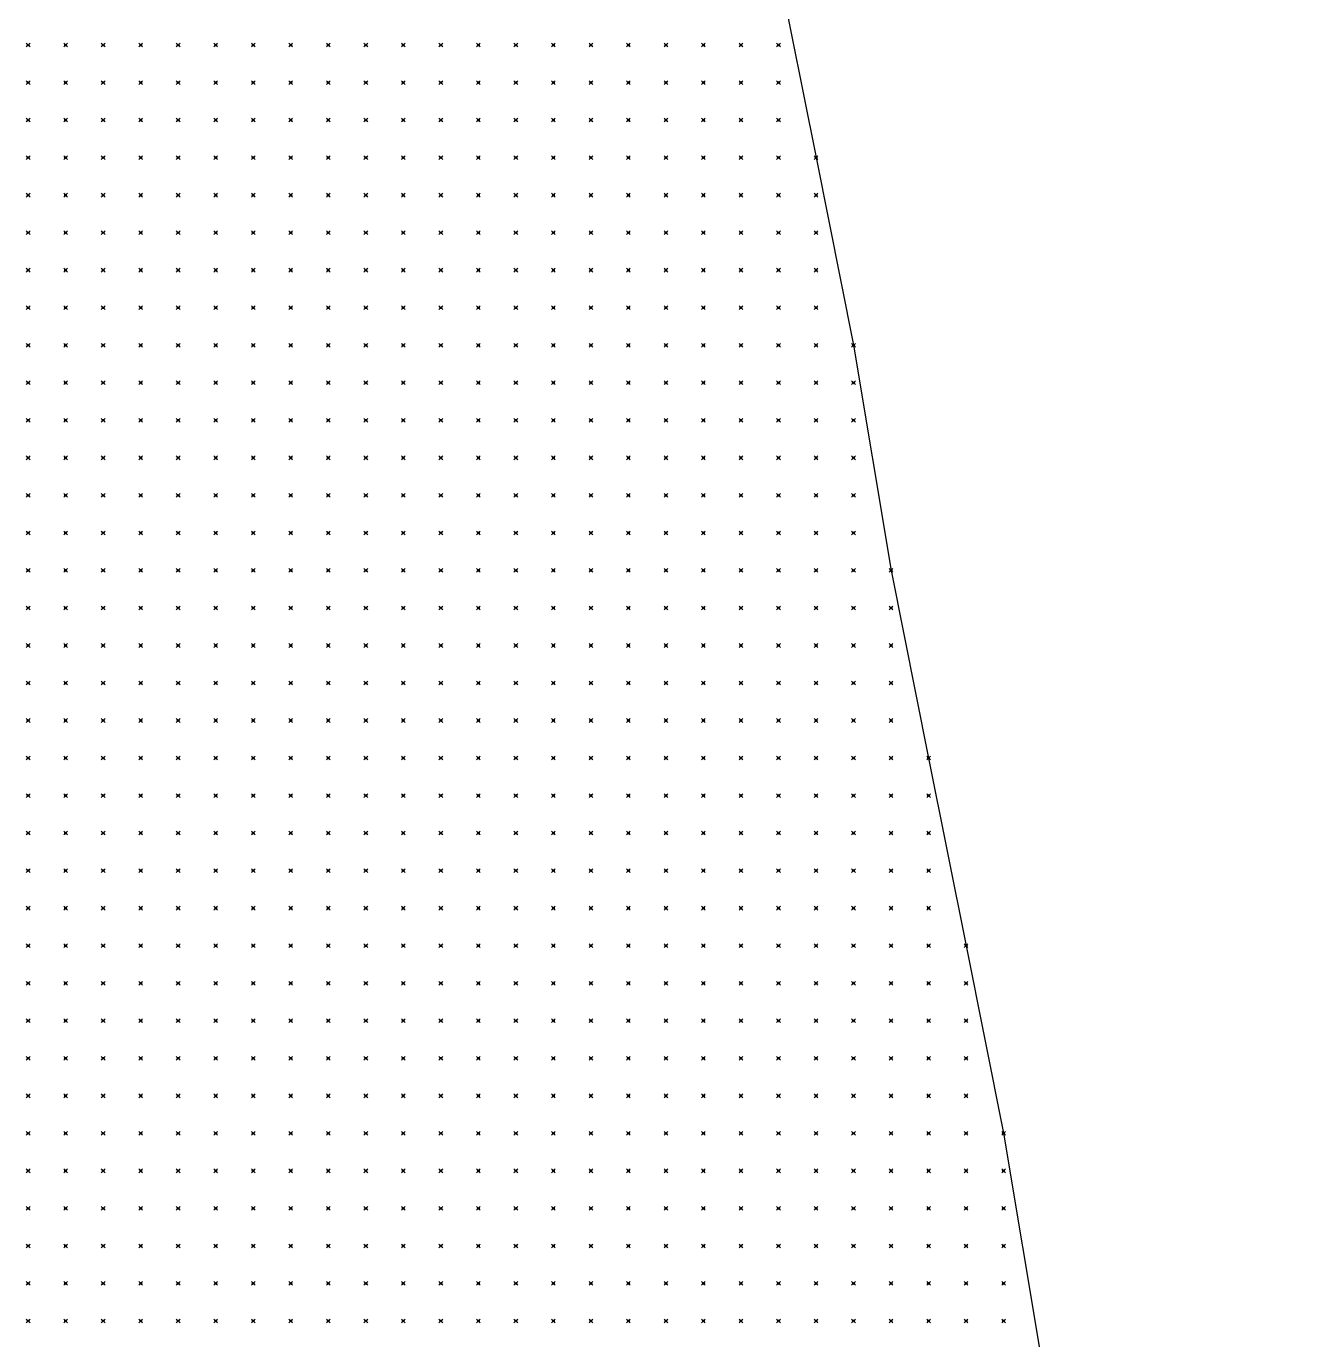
# Model space of a CAD drawing. Header units: metres. Extents: x 441556 to 446409, y 432338 to 461058.
# Drawn here: x 443109.2 to 443211.3, y 447510.4 to 447615.4 of the extents above; entities that cross this region are included whole.
import ezdxf

# ---------------------------------------------------------------- set-up
doc = ezdxf.new("R2010")
doc.units = ezdxf.units.M
doc.header["$MEASUREMENT"] = 0
doc.header["$PDMODE"] = 35
doc.header["$PDSIZE"] = 0.15
doc.layers.add('DTM-INT_YP', color=121, linetype='Continuous')
doc.layers.add('DTM-NOK-RevN_POINTS', color=91, linetype='Continuous')

msp = doc.modelspace()

# ---------------------------------------------------------------- linework, layer by layer
at = {"layer": 'DTM-INT_YP'}
msp.add_polyline3d([(443169.357, 447619.884, 349.217), (443172.356, 447604.888, 349.156), (443175.356, 447589.891, 349.171), (443178.355, 447571.895, 349.173), (443181.354, 447556.898, 349.144), (443184.354, 447541.901, 349.082), (443187.353, 447526.904, 349.081), (443190.352, 447508.908, 349.048), (443193.352, 447493.911, 349.073), (443196.351, 447475.915, 349.036), (443199.35, 447460.918, 349.088), (443202.35, 447445.921, 349.003), (443205.349, 447427.925, 348.95), (443208.349, 447412.928, 348.865), (443211.348, 447394.932, 348.778)], dxfattribs=at)
at = {"layer": 'DTM-NOK-RevN_POINTS'}
for p in [(443109.37, 447613.886, 361.431), (443112.369, 447613.886, 360.884), (443115.368, 447613.886, 360.428), (443118.368, 447613.886, 360.008), (443121.367, 447613.886, 359.789), (443124.366, 447613.886, 359.471), (443127.366, 447613.886, 358.875), (443130.365, 447613.886, 358.471), (443133.365, 447613.886, 358.019), (443136.364, 447613.886, 357.649), (443139.363, 447613.886, 357.356), (443142.363, 447613.886, 356.971), (443145.362, 447613.886, 356.47), (443148.361, 447613.886, 355.095), (443151.361, 447613.886, 353.102), (443154.36, 447613.886, 350.434), (443157.359, 447613.886, 349.171), (443160.359, 447613.886, 347.981), (443163.358, 447613.886, 348.835), (443166.357, 447613.886, 349.099), (443169.357, 447613.886, 349.171), (443109.37, 447610.886, 361.547), (443112.369, 447610.886, 361.009), (443115.368, 447610.886, 360.482), (443118.368, 447610.886, 360.113), (443121.367, 447610.886, 359.881), (443124.366, 447610.886, 359.612), (443127.366, 447610.886, 358.838), (443130.365, 447610.886, 358.299), (443133.365, 447610.886, 357.886), (443136.364, 447610.886, 357.595), (443139.363, 447610.886, 357.256), (443142.363, 447610.886, 356.872), (443145.362, 447610.886, 356.455), (443148.361, 447610.886, 355.566), (443151.361, 447610.886, 353.194), (443154.36, 447610.886, 350.773), (443157.359, 447610.886, 349.261), (443160.359, 447610.886, 348.101), (443163.358, 447610.886, 348.49), (443166.357, 447610.886, 349.135), (443169.357, 447610.886, 349.193), (443109.37, 447607.887, 361.452), (443112.369, 447607.887, 361.104), (443115.368, 447607.887, 360.739), (443118.368, 447607.887, 360.221), (443121.367, 447607.887, 360.01), (443124.366, 447607.887, 359.972), (443127.366, 447607.887, 359.081), (443130.365, 447607.887, 358.064), (443133.365, 447607.887, 357.742), (443136.364, 447607.887, 357.488), (443139.363, 447607.887, 357.162), (443142.363, 447607.887, 356.74), (443145.362, 447607.887, 356.377), (443148.361, 447607.887, 355.75), (443151.361, 447607.887, 353.972), (443154.36, 447607.887, 351.495), (443157.359, 447607.887, 349.262), (443160.359, 447607.887, 348.134), (443163.358, 447607.887, 348.13), (443166.357, 447607.887, 349.059), (443169.357, 447607.887, 349.203), (443109.37, 447604.888, 361.657), (443112.369, 447604.888, 361.433), (443115.368, 447604.888, 361.082), (443118.368, 447604.888, 360.395), (443121.367, 447604.888, 359.961), (443124.366, 447604.888, 360.027), (443127.366, 447604.888, 359.154), (443130.365, 447604.888, 358.077), (443133.365, 447604.888, 357.577), (443136.364, 447604.888, 357.309), (443139.363, 447604.888, 357.122), (443142.363, 447604.888, 356.824), (443145.362, 447604.888, 356.408), (443148.361, 447604.888, 355.867), (443151.361, 447604.888, 354.759), (443154.36, 447604.888, 351.983), (443157.359, 447604.888, 349.44), (443160.359, 447604.888, 348.533), (443163.358, 447604.888, 348.121), (443166.357, 447604.888, 349.068), (443169.357, 447604.888, 349.185), (443172.356, 447604.888, 349.156), (443109.37, 447601.888, 361.855), (443112.369, 447601.888, 361.637), (443115.368, 447601.888, 361.277), (443118.368, 447601.888, 360.255), (443121.367, 447601.888, 359.948), (443124.366, 447601.888, 360.118), (443127.366, 447601.888, 359.127), (443130.365, 447601.888, 358.031), (443133.365, 447601.888, 357.503), (443136.364, 447601.888, 357.274), (443139.363, 447601.888, 356.991), (443142.363, 447601.888, 356.9), (443145.362, 447601.888, 356.302), (443148.361, 447601.888, 355.819), (443151.361, 447601.888, 354.974), (443154.36, 447601.888, 352.367), (443157.359, 447601.888, 349.688), (443160.359, 447601.888, 348.703), (443163.358, 447601.888, 347.962), (443166.357, 447601.888, 348.951), (443169.357, 447601.888, 349.176), (443172.356, 447601.888, 349.197), (443109.37, 447598.889, 362.025), (443112.369, 447598.889, 361.889), (443115.368, 447598.889, 361.515), (443118.368, 447598.889, 360.568), (443121.367, 447598.889, 359.957), (443124.366, 447598.889, 359.739), (443127.366, 447598.889, 358.64), (443130.365, 447598.889, 357.852), (443133.365, 447598.889, 357.343), (443136.364, 447598.889, 357.188), (443139.363, 447598.889, 356.904), (443142.363, 447598.889, 356.753), (443145.362, 447598.889, 356.375), (443148.361, 447598.889, 355.74), (443151.361, 447598.889, 354.729), (443154.36, 447598.889, 352.194), (443157.359, 447598.889, 350.171), (443160.359, 447598.889, 349.19), (443163.358, 447598.889, 347.962), (443166.357, 447598.889, 348.6), (443169.357, 447598.889, 349.155), (443172.356, 447598.889, 349.196), (443109.37, 447595.889, 362.12), (443112.369, 447595.889, 362.07), (443115.368, 447595.889, 361.569), (443118.368, 447595.889, 360.669), (443121.367, 447595.889, 359.886), (443124.366, 447595.889, 359.187), (443127.366, 447595.889, 358.446), (443130.365, 447595.889, 357.77), (443133.365, 447595.889, 357.341), (443136.364, 447595.889, 357.143), (443139.363, 447595.889, 356.793), (443142.363, 447595.889, 356.627), (443145.362, 447595.889, 356.242), (443148.361, 447595.889, 355.271), (443151.361, 447595.889, 353.983), (443154.36, 447595.889, 352.427), (443157.359, 447595.889, 350.918), (443160.359, 447595.889, 349.634), (443163.358, 447595.889, 348.024), (443166.357, 447595.889, 348.441), (443169.357, 447595.889, 349.166), (443172.356, 447595.889, 349.233), (443109.37, 447592.89, 362.215), (443112.369, 447592.89, 362.224), (443115.368, 447592.89, 361.638), (443118.368, 447592.89, 360.826), (443121.367, 447592.89, 360.09), (443124.366, 447592.89, 359.158), (443127.366, 447592.89, 358.593), (443130.365, 447592.89, 357.973), (443133.365, 447592.89, 357.627), (443136.364, 447592.89, 357.203), (443139.363, 447592.89, 356.747), (443142.363, 447592.89, 356.511), (443145.362, 447592.89, 356.147), (443148.361, 447592.89, 355.557), (443151.361, 447592.89, 354.637), (443154.36, 447592.89, 353.48), (443157.359, 447592.89, 351.396), (443160.359, 447592.89, 349.393), (443163.358, 447592.89, 348.149), (443166.357, 447592.89, 348.213), (443169.357, 447592.89, 349.065), (443172.356, 447592.89, 349.203), (443109.37, 447589.891, 362.354), (443112.369, 447589.891, 362.417), (443115.368, 447589.891, 361.853), (443118.368, 447589.891, 361.056), (443121.367, 447589.891, 360.681), (443124.366, 447589.891, 359.819), (443127.366, 447589.891, 359.03), (443130.365, 447589.891, 358.268), (443133.365, 447589.891, 357.792), (443136.364, 447589.891, 357.276), (443139.363, 447589.891, 356.996), (443142.363, 447589.891, 356.646), (443145.362, 447589.891, 356.365), (443148.361, 447589.891, 355.743), (443151.361, 447589.891, 355.004), (443154.36, 447589.891, 353.964), (443157.359, 447589.891, 351.949), (443160.359, 447589.891, 349.596), (443163.358, 447589.891, 348.025), (443166.357, 447589.891, 347.959), (443169.357, 447589.891, 348.953), (443172.356, 447589.891, 349.168), (443175.356, 447589.891, 349.171), (443109.37, 447586.891, 362.627), (443112.369, 447586.891, 362.559), (443115.368, 447586.891, 362.038), (443118.368, 447586.891, 361.4), (443121.367, 447586.891, 360.853), (443124.366, 447586.891, 360.229), (443127.366, 447586.891, 359.559), (443130.365, 447586.891, 358.685), (443133.365, 447586.891, 358.182), (443136.364, 447586.891, 357.902), (443139.363, 447586.891, 357.385), (443142.363, 447586.891, 356.775), (443145.362, 447586.891, 356.522), (443148.361, 447586.891, 355.889), (443151.361, 447586.891, 355.035), (443154.36, 447586.891, 354.179), (443157.359, 447586.891, 352.095), (443160.359, 447586.891, 350.018), (443163.358, 447586.891, 348.402), (443166.357, 447586.891, 347.863), (443169.357, 447586.891, 348.835), (443172.356, 447586.891, 349.144), (443175.356, 447586.891, 349.188), (443109.37, 447583.892, 362.844), (443112.369, 447583.892, 362.723), (443115.368, 447583.892, 362.311), (443118.368, 447583.892, 361.533), (443121.367, 447583.892, 360.831), (443124.366, 447583.892, 360.192), (443127.366, 447583.892, 359.651), (443130.365, 447583.892, 358.875), (443133.365, 447583.892, 358.223), (443136.364, 447583.892, 357.906), (443139.363, 447583.892, 357.312), (443142.363, 447583.892, 356.547), (443145.362, 447583.892, 356.174), (443148.361, 447583.892, 355.895), (443151.361, 447583.892, 355.117), (443154.36, 447583.892, 354.427), (443157.359, 447583.892, 352.79), (443160.359, 447583.892, 350.436), (443163.358, 447583.892, 348.944), (443166.357, 447583.892, 347.845), (443169.357, 447583.892, 348.756), (443172.356, 447583.892, 349.139), (443175.356, 447583.892, 349.215), (443109.37, 447580.893, 363.147), (443112.369, 447580.893, 362.943), (443115.368, 447580.893, 362.676), (443118.368, 447580.893, 361.976), (443121.367, 447580.893, 361.038), (443124.366, 447580.893, 360.133), (443127.366, 447580.893, 359.511), (443130.365, 447580.893, 358.94), (443133.365, 447580.893, 358.613), (443136.364, 447580.893, 357.959), (443139.363, 447580.893, 357.201), (443142.363, 447580.893, 356.549), (443145.362, 447580.893, 356.115), (443148.361, 447580.893, 356.157), (443151.361, 447580.893, 355.496), (443154.36, 447580.893, 354.708), (443157.359, 447580.893, 353.286), (443160.359, 447580.893, 350.906), (443163.358, 447580.893, 349.109), (443166.357, 447580.893, 347.955), (443169.357, 447580.893, 348.545), (443172.356, 447580.893, 349.131), (443175.356, 447580.893, 349.222), (443109.37, 447577.893, 363.865), (443112.369, 447577.893, 363.324), (443115.368, 447577.893, 363.311), (443118.368, 447577.893, 362.577), (443121.367, 447577.893, 361.609), (443124.366, 447577.893, 360.306), (443127.366, 447577.893, 359.555), (443130.365, 447577.893, 359.161), (443133.365, 447577.893, 358.768), (443136.364, 447577.893, 357.869), (443139.363, 447577.893, 356.795), (443142.363, 447577.893, 356.361), (443145.362, 447577.893, 355.995), (443148.361, 447577.893, 356.104), (443151.361, 447577.893, 355.89), (443154.36, 447577.893, 355.029), (443157.359, 447577.893, 353.593), (443160.359, 447577.893, 351.073), (443163.358, 447577.893, 349.357), (443166.357, 447577.893, 347.935), (443169.357, 447577.893, 348.092), (443172.356, 447577.893, 349.132), (443175.356, 447577.893, 349.167), (443109.37, 447574.894, 364.906), (443112.369, 447574.894, 363.832), (443115.368, 447574.894, 363.952), (443118.368, 447574.894, 363.4), (443121.367, 447574.894, 362.155), (443124.366, 447574.894, 360.612), (443127.366, 447574.894, 359.555), (443130.365, 447574.894, 358.927), (443133.365, 447574.894, 358.533), (443136.364, 447574.894, 357.778), (443139.363, 447574.894, 356.415), (443142.363, 447574.894, 356.096), (443145.362, 447574.894, 355.882), (443148.361, 447574.894, 355.936), (443151.361, 447574.894, 355.88), (443154.36, 447574.894, 355.264), (443157.359, 447574.894, 354.176), (443160.359, 447574.894, 351.584), (443163.358, 447574.894, 349.524), (443166.357, 447574.894, 348.227), (443169.357, 447574.894, 347.917), (443172.356, 447574.894, 349.089), (443175.356, 447574.894, 349.174), (443109.37, 447571.895, 365.994), (443112.369, 447571.895, 364.621), (443115.368, 447571.895, 364.42), (443118.368, 447571.895, 364.201), (443121.367, 447571.895, 362.471), (443124.366, 447571.895, 360.847), (443127.366, 447571.895, 359.661), (443130.365, 447571.895, 358.787), (443133.365, 447571.895, 358.397), (443136.364, 447571.895, 357.532), (443139.363, 447571.895, 356.467), (443142.363, 447571.895, 356.227), (443145.362, 447571.895, 355.988), (443148.361, 447571.895, 355.767), (443151.361, 447571.895, 355.595), (443154.36, 447571.895, 355.405), (443157.359, 447571.895, 354.419), (443160.359, 447571.895, 352.149), (443163.358, 447571.895, 350.137), (443166.357, 447571.895, 348.671), (443169.357, 447571.895, 347.739), (443172.356, 447571.895, 349.098), (443175.356, 447571.895, 349.188), (443178.355, 447571.895, 349.173), (443109.37, 447568.895, 366.26), (443112.369, 447568.895, 365.317), (443115.368, 447568.895, 364.761), (443118.368, 447568.895, 364.799), (443121.367, 447568.895, 363.041), (443124.366, 447568.895, 361.046), (443127.366, 447568.895, 359.413), (443130.365, 447568.895, 358.602), (443133.365, 447568.895, 358.028), (443136.364, 447568.895, 357.224), (443139.363, 447568.895, 356.816), (443142.363, 447568.895, 356.395), (443145.362, 447568.895, 356.163), (443148.361, 447568.895, 355.759), (443151.361, 447568.895, 355.275), (443154.36, 447568.895, 355.195), (443157.359, 447568.895, 354.45), (443160.359, 447568.895, 352.319), (443163.358, 447568.895, 350.093), (443166.357, 447568.895, 348.776), (443169.357, 447568.895, 347.823), (443172.356, 447568.895, 348.557), (443175.356, 447568.895, 349.097), (443178.355, 447568.895, 349.225), (443109.37, 447565.896, 366.463), (443112.369, 447565.896, 365.982), (443115.368, 447565.896, 365.172), (443118.368, 447565.896, 365.256), (443121.367, 447565.896, 363.372), (443124.366, 447565.896, 361.088), (443127.366, 447565.896, 359.307), (443130.365, 447565.896, 358.503), (443133.365, 447565.896, 357.745), (443136.364, 447565.896, 357.069), (443139.363, 447565.896, 356.762), (443142.363, 447565.896, 356.651), (443145.362, 447565.896, 356.221), (443148.361, 447565.896, 355.79), (443151.361, 447565.896, 355.108), (443154.36, 447565.896, 354.741), (443157.359, 447565.896, 354.346), (443160.359, 447565.896, 353.112), (443163.358, 447565.896, 350.805), (443166.357, 447565.896, 349.072), (443169.357, 447565.896, 347.85), (443172.356, 447565.896, 348.275), (443175.356, 447565.896, 349.18), (443178.355, 447565.896, 349.202), (443109.37, 447562.896, 367.527), (443112.369, 447562.896, 366.706), (443115.368, 447562.896, 365.562), (443118.368, 447562.896, 365.521), (443121.367, 447562.896, 363.77), (443124.366, 447562.896, 361.54), (443127.366, 447562.896, 359.675), (443130.365, 447562.896, 358.676), (443133.365, 447562.896, 357.424), (443136.364, 447562.896, 356.885), (443139.363, 447562.896, 356.718), (443142.363, 447562.896, 356.533), (443145.362, 447562.896, 356.214), (443148.361, 447562.896, 355.969), (443151.361, 447562.896, 355.412), (443154.36, 447562.896, 355.232), (443157.359, 447562.896, 355.102), (443160.359, 447562.896, 353.784), (443163.358, 447562.896, 351.662), (443166.357, 447562.896, 349.473), (443169.357, 447562.896, 347.993), (443172.356, 447562.896, 348.039), (443175.356, 447562.896, 349.123), (443178.355, 447562.896, 349.142), (443109.37, 447559.897, 369.582), (443112.369, 447559.897, 367.779), (443115.368, 447559.897, 365.944), (443118.368, 447559.897, 365.445), (443121.367, 447559.897, 363.991), (443124.366, 447559.897, 361.487), (443127.366, 447559.897, 359.523), (443130.365, 447559.897, 358.465), (443133.365, 447559.897, 357.668), (443136.364, 447559.897, 357.18), (443139.363, 447559.897, 356.853), (443142.363, 447559.897, 356.495), (443145.362, 447559.897, 356.17), (443148.361, 447559.897, 356.082), (443151.361, 447559.897, 355.759), (443154.36, 447559.897, 355.642), (443157.359, 447559.897, 355.475), (443160.359, 447559.897, 354.093), (443163.358, 447559.897, 352.256), (443166.357, 447559.897, 349.989), (443169.357, 447559.897, 348.372), (443172.356, 447559.897, 347.943), (443175.356, 447559.897, 348.949), (443178.355, 447559.897, 349.182), (443109.37, 447556.898, 370.277), (443112.369, 447556.898, 368.082), (443115.368, 447556.898, 366.47), (443118.368, 447556.898, 365.661), (443121.367, 447556.898, 364.13), (443124.366, 447556.898, 361.584), (443127.366, 447556.898, 359.703), (443130.365, 447556.898, 358.476), (443133.365, 447556.898, 357.615), (443136.364, 447556.898, 357.262), (443139.363, 447556.898, 357.233), (443142.363, 447556.898, 356.468), (443145.362, 447556.898, 356.21), (443148.361, 447556.898, 356.065), (443151.361, 447556.898, 355.862), (443154.36, 447556.898, 355.834), (443157.359, 447556.898, 355.602), (443160.359, 447556.898, 354.255), (443163.358, 447556.898, 352.191), (443166.357, 447556.898, 350.579), (443169.357, 447556.898, 348.688), (443172.356, 447556.898, 347.826), (443175.356, 447556.898, 348.848), (443178.355, 447556.898, 349.167), (443181.354, 447556.898, 349.144), (443109.37, 447553.898, 370.67), (443112.369, 447553.898, 368.632), (443115.368, 447553.898, 366.783), (443118.368, 447553.898, 365.939), (443121.367, 447553.898, 364.484), (443124.366, 447553.898, 362.187), (443127.366, 447553.898, 360.137), (443130.365, 447553.898, 358.723), (443133.365, 447553.898, 357.823), (443136.364, 447553.898, 357.314), (443139.363, 447553.898, 357.524), (443142.363, 447553.898, 356.65), (443145.362, 447553.898, 356.246), (443148.361, 447553.898, 356.265), (443151.361, 447553.898, 356.116), (443154.36, 447553.898, 356.033), (443157.359, 447553.898, 355.957), (443160.359, 447553.898, 355.127), (443163.358, 447553.898, 352.961), (443166.357, 447553.898, 350.922), (443169.357, 447553.898, 348.831), (443172.356, 447553.898, 347.759), (443175.356, 447553.898, 348.67), (443178.355, 447553.898, 349.113), (443181.354, 447553.898, 349.139), (443109.37, 447550.899, 371.03), (443112.369, 447550.899, 368.772), (443115.368, 447550.899, 367.116), (443118.368, 447550.899, 366.256), (443121.367, 447550.899, 364.929), (443124.366, 447550.899, 362.806), (443127.366, 447550.899, 360.593), (443130.365, 447550.899, 359.066), (443133.365, 447550.899, 358.056), (443136.364, 447550.899, 357.487), (443139.363, 447550.899, 357.176), (443142.363, 447550.899, 356.874), (443145.362, 447550.899, 356.589), (443148.361, 447550.899, 356.472), (443151.361, 447550.899, 356.381), (443154.36, 447550.899, 356.34), (443157.359, 447550.899, 356.19), (443160.359, 447550.899, 355.716), (443163.358, 447550.899, 353.557), (443166.357, 447550.899, 350.741), (443169.357, 447550.899, 348.974), (443172.356, 447550.899, 347.69), (443175.356, 447550.899, 348.523), (443178.355, 447550.899, 349.055), (443181.354, 447550.899, 349.124), (443109.37, 447547.9, 371.31), (443112.369, 447547.9, 369.089), (443115.368, 447547.9, 367.287), (443118.368, 447547.9, 366.49), (443121.367, 447547.9, 365.33), (443124.366, 447547.9, 363.313), (443127.366, 447547.9, 361.101), (443130.365, 447547.9, 359.597), (443133.365, 447547.9, 358.451), (443136.364, 447547.9, 357.752), (443139.363, 447547.9, 357.277), (443142.363, 447547.9, 357.031), (443145.362, 447547.9, 356.723), (443148.361, 447547.9, 356.723), (443151.361, 447547.9, 356.636), (443154.36, 447547.9, 356.46), (443157.359, 447547.9, 356.315), (443160.359, 447547.9, 355.858), (443163.358, 447547.9, 354.213), (443166.357, 447547.9, 351.276), (443169.357, 447547.9, 348.993), (443172.356, 447547.9, 347.935), (443175.356, 447547.9, 348.29), (443178.355, 447547.9, 349.038), (443181.354, 447547.9, 349.136), (443109.37, 447544.9, 371.725), (443112.369, 447544.9, 369.872), (443115.368, 447544.9, 367.958), (443118.368, 447544.9, 366.621), (443121.367, 447544.9, 365.695), (443124.366, 447544.9, 363.622), (443127.366, 447544.9, 361.734), (443130.365, 447544.9, 360.338), (443133.365, 447544.9, 358.964), (443136.364, 447544.9, 358.107), (443139.363, 447544.9, 357.621), (443142.363, 447544.9, 357.247), (443145.362, 447544.9, 356.849), (443148.361, 447544.9, 356.841), (443151.361, 447544.9, 356.873), (443154.36, 447544.9, 356.712), (443157.359, 447544.9, 356.655), (443160.359, 447544.9, 356.145), (443163.358, 447544.9, 354.642), (443166.357, 447544.9, 352.284), (443169.357, 447544.9, 349.67), (443172.356, 447544.9, 348.506), (443175.356, 447544.9, 347.998), (443178.355, 447544.9, 349.001), (443181.354, 447544.9, 349.111), (443109.37, 447541.901, 372.134), (443112.369, 447541.901, 370.667), (443115.368, 447541.901, 368.619), (443118.368, 447541.901, 366.879), (443121.367, 447541.901, 366.164), (443124.366, 447541.901, 364.207), (443127.366, 447541.901, 362.341), (443130.365, 447541.901, 361.064), (443133.365, 447541.901, 359.318), (443136.364, 447541.901, 358.339), (443139.363, 447541.901, 357.975), (443142.363, 447541.901, 357.811), (443145.362, 447541.901, 357.207), (443148.361, 447541.901, 357.021), (443151.361, 447541.901, 357.077), (443154.36, 447541.901, 356.994), (443157.359, 447541.901, 356.932), (443160.359, 447541.901, 356.407), (443163.358, 447541.901, 354.819), (443166.357, 447541.901, 352.526), (443169.357, 447541.901, 350.54), (443172.356, 447541.901, 349.048), (443175.356, 447541.901, 347.822), (443178.355, 447541.901, 348.861), (443181.354, 447541.901, 349.093), (443184.354, 447541.901, 349.082), (443109.37, 447538.902, 372.664), (443112.369, 447538.902, 371.152), (443115.368, 447538.902, 368.958), (443118.368, 447538.902, 367.124), (443121.367, 447538.902, 366.614), (443124.366, 447538.902, 364.685), (443127.366, 447538.902, 362.682), (443130.365, 447538.902, 360.904), (443133.365, 447538.902, 359.609), (443136.364, 447538.902, 358.845), (443139.363, 447538.902, 358.566), (443142.363, 447538.902, 358.195), (443145.362, 447538.902, 357.627), (443148.361, 447538.902, 357.337), (443151.361, 447538.902, 357.377), (443154.36, 447538.902, 357.358), (443157.359, 447538.902, 357.24), (443160.359, 447538.902, 356.931), (443163.358, 447538.902, 355.752), (443166.357, 447538.902, 353.008), (443169.357, 447538.902, 351.058), (443172.356, 447538.902, 348.925), (443175.356, 447538.902, 347.693), (443178.355, 447538.902, 348.426), (443181.354, 447538.902, 349.036), (443184.354, 447538.902, 349.059), (443109.37, 447535.902, 373.131), (443112.369, 447535.902, 371.485), (443115.368, 447535.902, 369.389), (443118.368, 447535.902, 367.464), (443121.367, 447535.902, 366.935), (443124.366, 447535.902, 365.291), (443127.366, 447535.902, 362.91), (443130.365, 447535.902, 361.218), (443133.365, 447535.902, 360.268), (443136.364, 447535.902, 359.293), (443139.363, 447535.902, 358.797), (443142.363, 447535.902, 358.604), (443145.362, 447535.902, 358.078), (443148.361, 447535.902, 357.695), (443151.361, 447535.902, 357.64), (443154.36, 447535.902, 357.782), (443157.359, 447535.902, 357.573), (443160.359, 447535.902, 357.416), (443163.358, 447535.902, 356.102), (443166.357, 447535.902, 353.814), (443169.357, 447535.902, 351.472), (443172.356, 447535.902, 349.239), (443175.356, 447535.902, 347.667), (443178.355, 447535.902, 348.403), (443181.354, 447535.902, 349.053), (443184.354, 447535.902, 349.122), (443109.37, 447532.903, 373.772), (443112.369, 447532.903, 372.378), (443115.368, 447532.903, 370.267), (443118.368, 447532.903, 367.74), (443121.367, 447532.903, 367.397), (443124.366, 447532.903, 365.864), (443127.366, 447532.903, 363.545), (443130.365, 447532.903, 361.78), (443133.365, 447532.903, 360.591), (443136.364, 447532.903, 360.161), (443139.363, 447532.903, 359.399), (443142.363, 447532.903, 358.931), (443145.362, 447532.903, 358.363), (443148.361, 447532.903, 357.908), (443151.361, 447532.903, 358.108), (443154.36, 447532.903, 358.132), (443157.359, 447532.903, 357.851), (443160.359, 447532.903, 357.674), (443163.358, 447532.903, 356.732), (443166.357, 447532.903, 353.945), (443169.357, 447532.903, 351.841), (443172.356, 447532.903, 349.658), (443175.356, 447532.903, 347.845), (443178.355, 447532.903, 348.171), (443181.354, 447532.903, 349.072), (443184.354, 447532.903, 349.143), (443109.37, 447529.904, 374.539), (443112.369, 447529.904, 373.045), (443115.368, 447529.904, 370.849), (443118.368, 447529.904, 368.038), (443121.367, 447529.904, 367.727), (443124.366, 447529.904, 366.337), (443127.366, 447529.904, 364.189), (443130.365, 447529.904, 362.456), (443133.365, 447529.904, 361.069), (443136.364, 447529.904, 360.504), (443139.363, 447529.904, 359.611), (443142.363, 447529.904, 359.243), (443145.362, 447529.904, 358.506), (443148.361, 447529.904, 358.184), (443151.361, 447529.904, 358.547), (443154.36, 447529.904, 358.56), (443157.359, 447529.904, 358.477), (443160.359, 447529.904, 358.308), (443163.358, 447529.904, 357.252), (443166.357, 447529.904, 354.645), (443169.357, 447529.904, 352.022), (443172.356, 447529.904, 350.087), (443175.356, 447529.904, 348.227), (443178.355, 447529.904, 347.825), (443181.354, 447529.904, 348.845), (443184.354, 447529.904, 349.163), (443109.37, 447526.904, 375.278), (443112.369, 447526.904, 373.551), (443115.368, 447526.904, 371.632), (443118.368, 447526.904, 368.528), (443121.367, 447526.904, 368.013), (443124.366, 447526.904, 366.557), (443127.366, 447526.904, 364.651), (443130.365, 447526.904, 362.788), (443133.365, 447526.904, 361.287), (443136.364, 447526.904, 360.546), (443139.363, 447526.904, 360.092), (443142.363, 447526.904, 359.708), (443145.362, 447526.904, 358.946), (443148.361, 447526.904, 358.742), (443151.361, 447526.904, 359.044), (443154.36, 447526.904, 359.093), (443157.359, 447526.904, 358.933), (443160.359, 447526.904, 358.697), (443163.358, 447526.904, 357.88), (443166.357, 447526.904, 355.375), (443169.357, 447526.904, 352.224), (443172.356, 447526.904, 350.254), (443175.356, 447526.904, 348.343), (443178.355, 447526.904, 347.651), (443181.354, 447526.904, 348.725), (443184.354, 447526.904, 349.113), (443187.353, 447526.904, 349.081), (443109.37, 447523.905, 375.988), (443112.369, 447523.905, 374.1), (443115.368, 447523.905, 371.964), (443118.368, 447523.905, 368.831), (443121.367, 447523.905, 368.276), (443124.366, 447523.905, 366.862), (443127.366, 447523.905, 364.94), (443130.365, 447523.905, 362.989), (443133.365, 447523.905, 361.452), (443136.364, 447523.905, 360.448), (443139.363, 447523.905, 360.344), (443142.363, 447523.905, 360.091), (443145.362, 447523.905, 359.282), (443148.361, 447523.905, 359.254), (443151.361, 447523.905, 359.462), (443154.36, 447523.905, 359.468), (443157.359, 447523.905, 359.236), (443160.359, 447523.905, 358.946), (443163.358, 447523.905, 358.275), (443166.357, 447523.905, 355.88), (443169.357, 447523.905, 352.744), (443172.356, 447523.905, 350.579), (443175.356, 447523.905, 348.693), (443178.355, 447523.905, 347.624), (443181.354, 447523.905, 348.543), (443184.354, 447523.905, 349.086), (443187.353, 447523.905, 349.089), (443109.37, 447520.905, 376.553), (443112.369, 447520.905, 374.56), (443115.368, 447520.905, 372.691), (443118.368, 447520.905, 369.251), (443121.367, 447520.905, 368.653), (443124.366, 447520.905, 367.4), (443127.366, 447520.905, 365.344), (443130.365, 447520.905, 363.397), (443133.365, 447520.905, 361.71), (443136.364, 447520.905, 360.797), (443139.363, 447520.905, 360.455), (443142.363, 447520.905, 360.003), (443145.362, 447520.905, 359.687), (443148.361, 447520.905, 359.646), (443151.361, 447520.905, 359.792), (443154.36, 447520.905, 359.613), (443157.359, 447520.905, 359.293), (443160.359, 447520.905, 358.986), (443163.358, 447520.905, 358.47), (443166.357, 447520.905, 356.4), (443169.357, 447520.905, 353.496), (443172.356, 447520.905, 350.945), (443175.356, 447520.905, 349.066), (443178.355, 447520.905, 347.646), (443181.354, 447520.905, 348.463), (443184.354, 447520.905, 349.052), (443187.353, 447520.905, 349.088), (443109.37, 447517.906, 376.921), (443112.369, 447517.906, 374.927), (443115.368, 447517.906, 373.035), (443118.368, 447517.906, 369.64), (443121.367, 447517.906, 369.061), (443124.366, 447517.906, 367.656), (443127.366, 447517.906, 365.628), (443130.365, 447517.906, 363.862), (443133.365, 447517.906, 362.022), (443136.364, 447517.906, 361.009), (443139.363, 447517.906, 360.637), (443142.363, 447517.906, 360.298), (443145.362, 447517.906, 360.261), (443148.361, 447517.906, 360.155), (443151.361, 447517.906, 360.016), (443154.36, 447517.906, 359.635), (443157.359, 447517.906, 359.218), (443160.359, 447517.906, 359.158), (443163.358, 447517.906, 358.973), (443166.357, 447517.906, 356.909), (443169.357, 447517.906, 354.038), (443172.356, 447517.906, 351.409), (443175.356, 447517.906, 349.49), (443178.355, 447517.906, 347.814), (443181.354, 447517.906, 348.012), (443184.354, 447517.906, 348.969), (443187.353, 447517.906, 349.081), (443109.37, 447514.907, 377.028), (443112.369, 447514.907, 375.098), (443115.368, 447514.907, 372.738), (443118.368, 447514.907, 369.763), (443121.367, 447514.907, 369.316), (443124.366, 447514.907, 367.826), (443127.366, 447514.907, 365.733), (443130.365, 447514.907, 364.08), (443133.365, 447514.907, 362.37), (443136.364, 447514.907, 361.334), (443139.363, 447514.907, 361.04), (443142.363, 447514.907, 360.808), (443145.362, 447514.907, 360.72), (443148.361, 447514.907, 360.599), (443151.361, 447514.907, 360.359), (443154.36, 447514.907, 360.067), (443157.359, 447514.907, 359.885), (443160.359, 447514.907, 359.688), (443163.358, 447514.907, 359.434), (443166.357, 447514.907, 357.817), (443169.357, 447514.907, 354.488), (443172.356, 447514.907, 351.897), (443175.356, 447514.907, 349.745), (443178.355, 447514.907, 348.009), (443181.354, 447514.907, 347.822), (443184.354, 447514.907, 348.895), (443187.353, 447514.907, 349.04), (443109.37, 447511.907, 376.941), (443112.369, 447511.907, 375.113), (443115.368, 447511.907, 372.385), (443118.368, 447511.907, 369.975), (443121.367, 447511.907, 369.562), (443124.366, 447511.907, 367.858), (443127.366, 447511.907, 365.754), (443130.365, 447511.907, 364.251), (443133.365, 447511.907, 362.582), (443136.364, 447511.907, 361.622), (443139.363, 447511.907, 361.365), (443142.363, 447511.907, 361.383), (443145.362, 447511.907, 361.457), (443148.361, 447511.907, 361.044), (443151.361, 447511.907, 360.769), (443154.36, 447511.907, 360.526), (443157.359, 447511.907, 360.475), (443160.359, 447511.907, 360.218), (443163.358, 447511.907, 359.804), (443166.357, 447511.907, 358.153), (443169.357, 447511.907, 355.104), (443172.356, 447511.907, 352.467), (443175.356, 447511.907, 349.933), (443178.355, 447511.907, 348.346), (443181.354, 447511.907, 347.592), (443184.354, 447511.907, 348.606), (443187.353, 447511.907, 349.009)]:
    msp.add_point(p, dxfattribs=at)

doc.saveas('drawing.dxf')
